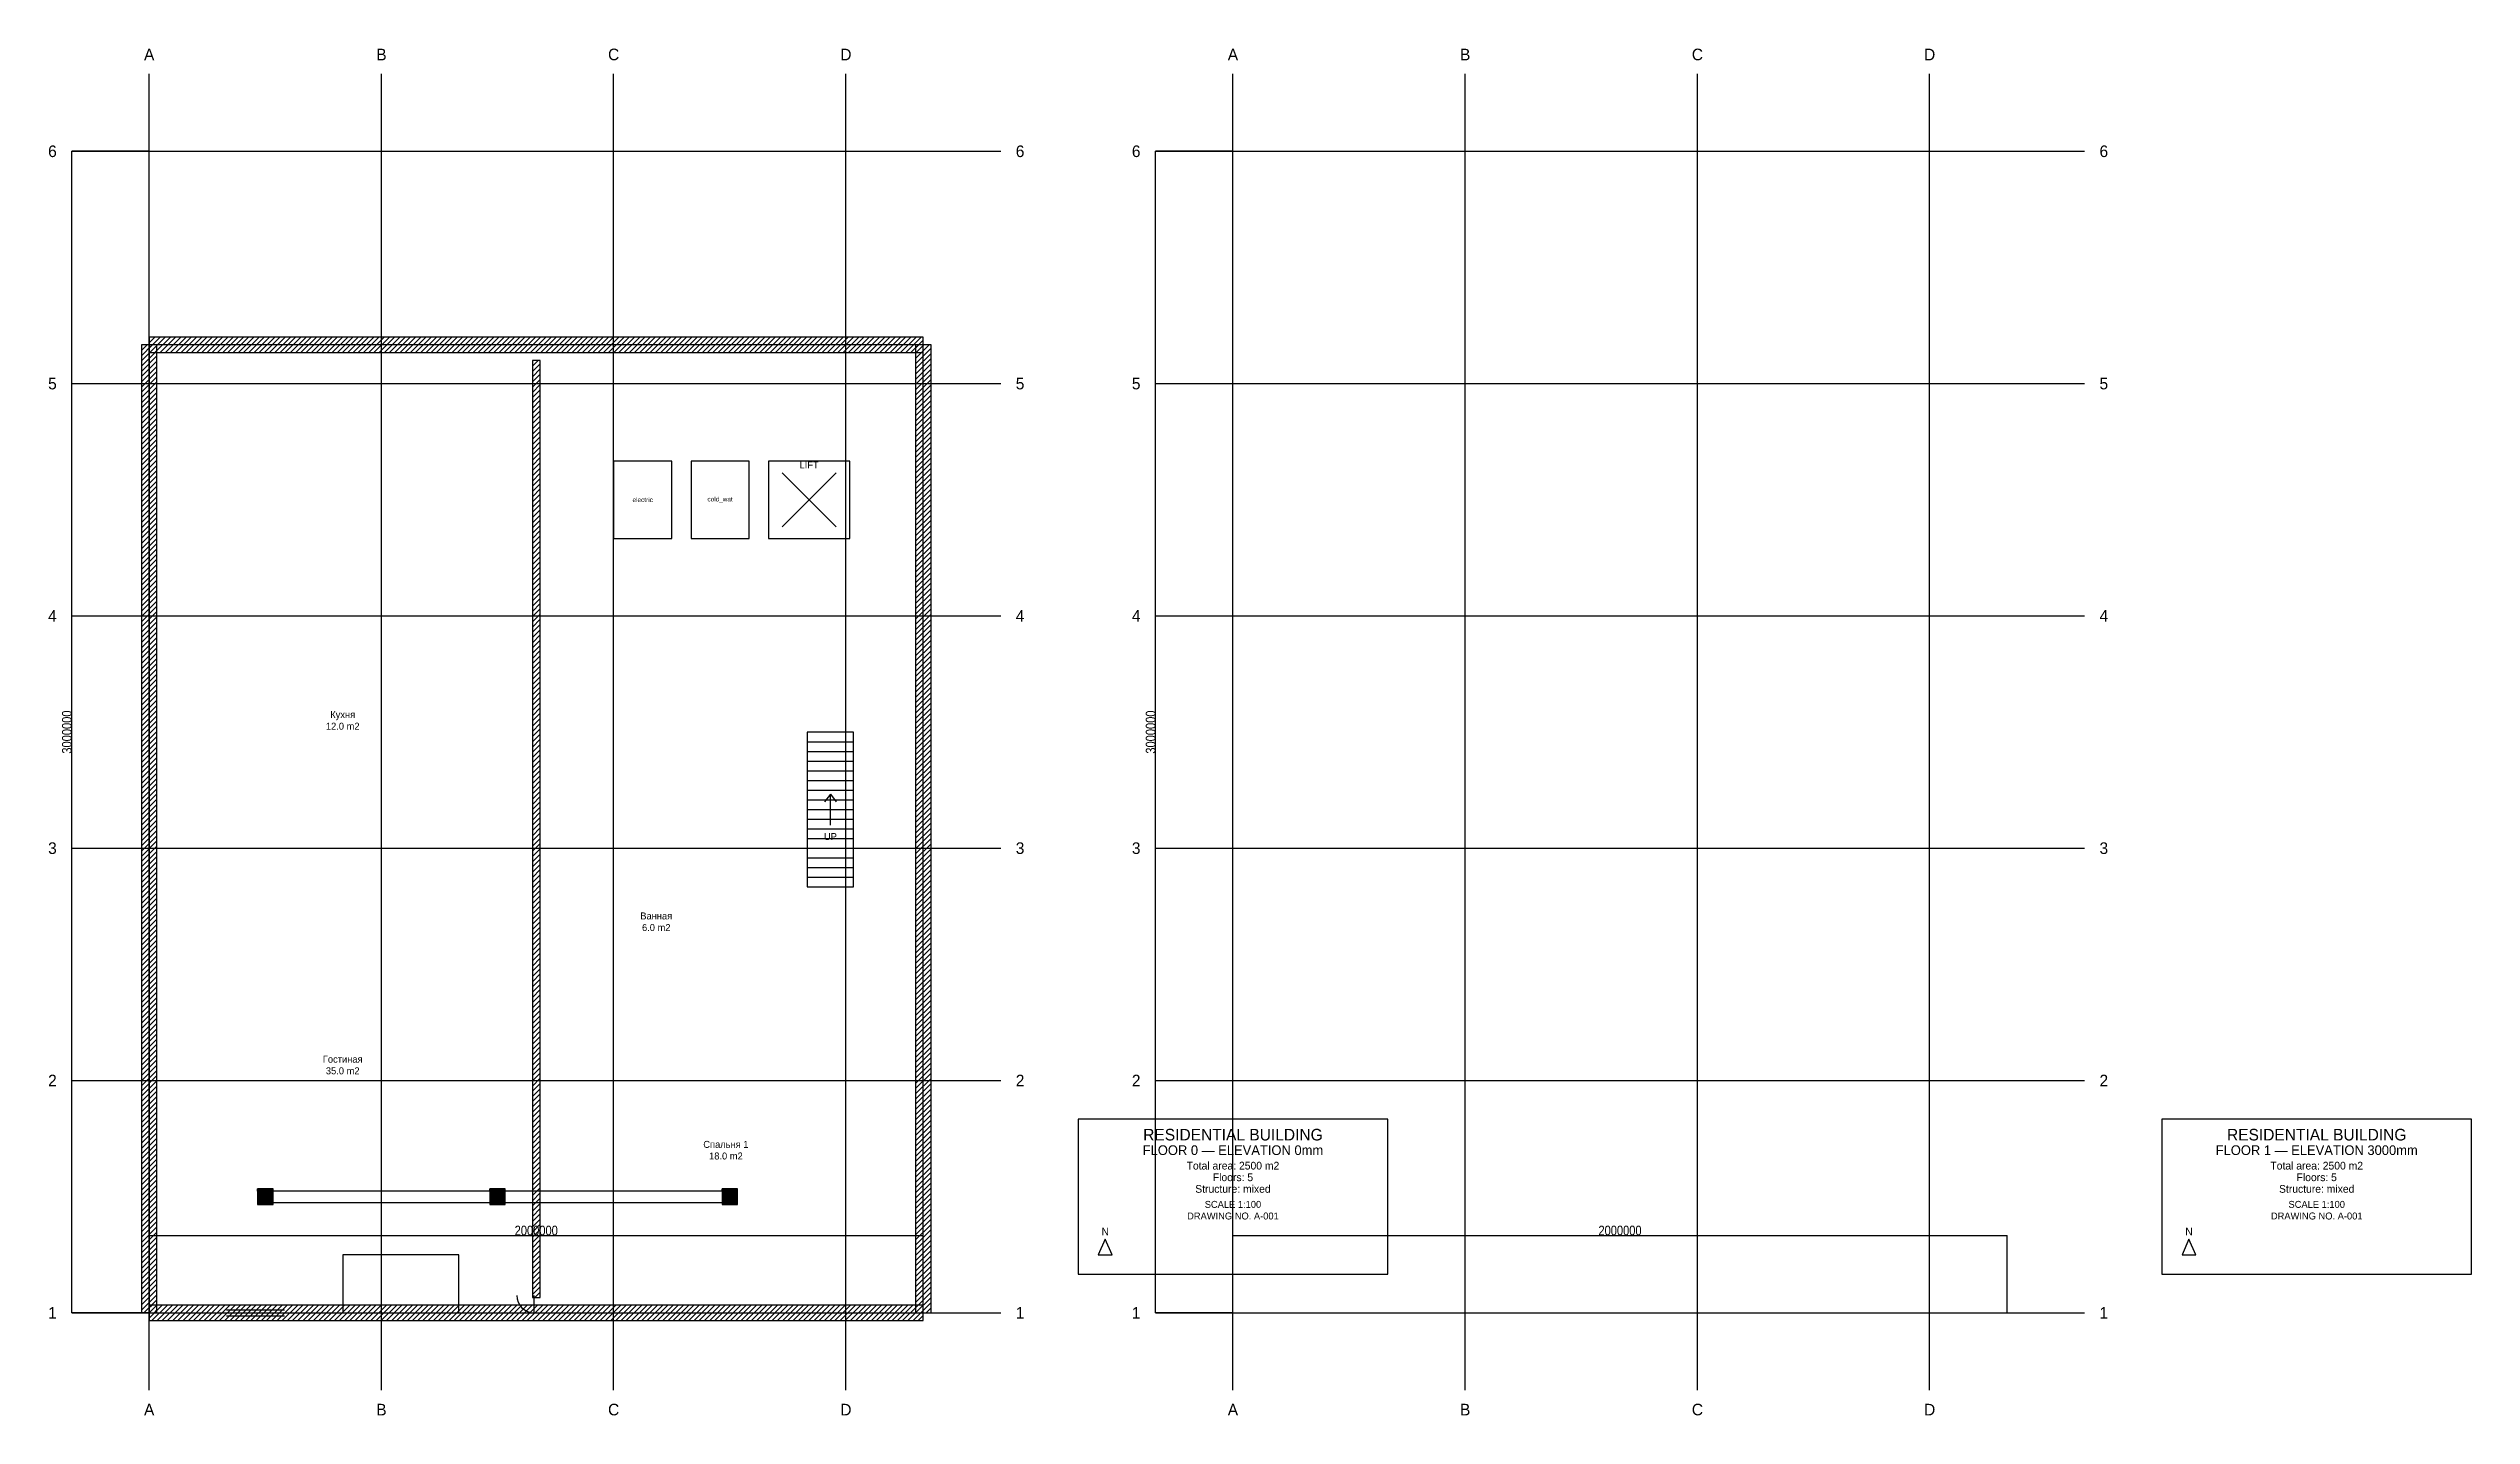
# Model space of a CAD drawing. Header units: millimetres. Extents: x -2602 to 60000, y -2652 to 32657.
import ezdxf

# ---------------------------------------------------------------- set-up
doc = ezdxf.new("R2010")
doc.units = ezdxf.units.MM
for name, color, linetype in [('BALCONIES', 3, 'Continuous'), ('BEAMS', 5, 'Continuous'), ('COLUMNS', 1, 'Continuous'), ('DIMS', 7, 'Continuous'), ('ELEVATOR', 6, 'Continuous'), ('GRID', 8, 'Continuous'), ('HATCH_COLS', 254, 'Continuous'), ('HATCH_WALLS', 8, 'Continuous'), ('MEP', 2, 'Continuous'), ('OPENINGS', 4, 'Continuous'), ('ROOMS', 7, 'Continuous'), ('SLABS', 3, 'Continuous'), ('STAIRS', 6, 'Continuous'), ('TITLE_BLOCK', 7, 'Continuous'), ('WALLS', 1, 'Continuous')]:
    doc.layers.add(name, color=color, linetype=linetype)
doc.styles.add('OpenSansCondensed-Light', font='OpenSansCondensed-Light.ttf')
doc.dimstyles.new('EZDXF', dxfattribs={"dimtxt": 0.25, "dimasz": 0.175, "dimexe": 0.375, "dimexo": 0.125, "dimgap": 0.1, "dimtad": 1, "dimlfac": 100, "dimzin": 12, "dimdsep": 46, "dimtxsty": 'OpenSansCondensed-Light', "dimblk": 'ARCHTICK', "dimcen": 2.5, "dimazin": 3, "dimtfac": 0.5, "dimtmove": 2, "dimatfit": 3})

# ---------------------------------------------------------------- blocks, each defined once
blk = doc.blocks.new('_ARCHTICK')
at = {"color": 0, "linetype": 'BYBLOCK', "const_width": 0.15}
blk.add_lwpolyline([(-0.5, -0.5), (0.5, 0.5)], dxfattribs=at)

msp = doc.modelspace()

# ---------------------------------------------------------------- hatches: boundary and pattern name
at = {"layer": 'HATCH_COLS'}
h = msp.add_hatch(dxfattribs=at)
h.set_pattern_fill('SOLID')
h.paths.add_polyline_path([(2800, 2800), (3200, 2800), (3200, 3200), (2800, 3200)])
h = msp.add_hatch(dxfattribs=at)
h.set_pattern_fill('SOLID')
h.paths.add_polyline_path([(8800, 2800), (9200, 2800), (9200, 3200), (8800, 3200)])
h = msp.add_hatch(dxfattribs=at)
h.set_pattern_fill('SOLID')
h.paths.add_polyline_path([(14800, 2800), (15200, 2800), (15200, 3200), (14800, 3200)])
at = {"layer": 'HATCH_WALLS'}
h = msp.add_hatch(dxfattribs=at)
h.set_pattern_fill('ANSI31', scale=30)
h.paths.add_polyline_path([(20000, 25200), (0, 25200), (0, 24800), (20000, 24800)])
h = msp.add_hatch(dxfattribs=at)
h.set_pattern_fill('ANSI31', scale=30)
h.paths.add_polyline_path([(-200, 25000), (-200, 0), (200, 0), (200, 25000)])
h = msp.add_hatch(dxfattribs=at)
h.set_pattern_fill('ANSI31', scale=30)
h.paths.add_polyline_path([(10100, 400), (10100, 24600), (9900, 24600), (9900, 400)])
h = msp.add_hatch(dxfattribs=at)
h.set_pattern_fill('ANSI31', scale=30)
h.paths.add_polyline_path([(20200, 0), (20200, 25000), (19800, 25000), (19800, 0)])
h = msp.add_hatch(dxfattribs=at)
h.set_pattern_fill('ANSI31', scale=30)
h.paths.add_polyline_path([(0, -200), (20000, -200), (20000, 200), (0, 200)])

# ---------------------------------------------------------------- linework, layer by layer
at = {"layer": 'BALCONIES'}
msp.add_lwpolyline([(5000, 0), (8000, 0), (8000, 1500), (5000, 1500)], close=True, dxfattribs=at)
at = {"layer": 'BEAMS'}
for p, q in [((3000, 3150), (9000, 3150)), ((9000, 3150), (15000, 3150)), ((3000, 2850), (9000, 2850)), ((9000, 2850), (15000, 2850))]:
    msp.add_line(p, q, dxfattribs=at)
at = {"layer": 'COLUMNS'}
for points in [[(2800, 2800), (3200, 2800), (3200, 3200), (2800, 3200)], [(8800, 2800), (9200, 2800), (9200, 3200), (8800, 3200)], [(14800, 2800), (15200, 2800), (15200, 3200), (14800, 3200)]]:
    msp.add_lwpolyline(points, close=True, dxfattribs=at)
at = {"layer": 'ELEVATOR'}
for p, q in [((16350, 20300), (17750, 21700)), ((17750, 20300), (16350, 21700))]:
    msp.add_line(p, q, dxfattribs=at)
msp.add_lwpolyline([(16000, 20000), (18100, 20000), (18100, 22000), (16000, 22000)], close=True, dxfattribs=at)
at = {"layer": 'GRID'}
for p, q in [((0, -2000), (0, 32000)), ((6000, -2000), (6000, 32000)), ((12000, -2000), (12000, 32000)), ((18000, -2000), (18000, 32000)), ((28000, -2000), (28000, 32000)), ((34000, -2000), (34000, 32000)), ((40000, -2000), (40000, 32000)), ((46000, -2000), (46000, 32000)), ((-2000, 30000), (22000, 30000)), ((26000, 30000), (50000, 30000)), ((-2000, 24000), (22000, 24000)), ((26000, 24000), (50000, 24000)), ((-2000, 18000), (22000, 18000)), ((26000, 18000), (50000, 18000)), ((-2000, 12000), (22000, 12000)), ((26000, 12000), (50000, 12000)), ((-2000, 6000), (22000, 6000)), ((26000, 6000), (50000, 6000)), ((-2000, 0), (22000, 0)), ((26000, 0), (50000, 0))]:
    msp.add_line(p, q, dxfattribs=at)
at = {"layer": 'MEP'}
for points in [[(12000, 20000), (13500, 20000), (13500, 22000), (12000, 22000)], [(14000, 20000), (15500, 20000), (15500, 22000), (14000, 22000)]]:
    msp.add_lwpolyline(points, close=True, dxfattribs=at)
at = {"layer": 'OPENINGS'}
for p, q in [((2000, 80), (3500, 80)), ((2000, 0), (3500, 0)), ((9950, 0), (9950, 450)), ((2000, -80), (3500, -80))]:
    msp.add_line(p, q, dxfattribs=at)
msp.add_arc((9950, 450), 450, 180, 270, dxfattribs=at)
at = {"layer": 'SLABS'}
msp.add_lwpolyline([(0, 0), (20000, 0), (20000, 25000), (0, 25000)], close=True, dxfattribs=at)
at = {"layer": 'STAIRS'}
for p, q in [((17000, 14750), (18200, 14750)), ((17000, 14500), (18200, 14500)), ((17000, 14250), (18200, 14250)), ((17000, 14000), (18200, 14000)), ((17000, 13750), (18200, 13750)), ((17000, 13500), (18200, 13500)), ((17000, 13250), (18200, 13250)), ((17600, 13400), (17450, 13200)), ((17600, 12600), (17600, 13400)), ((17600, 13400), (17750, 13200)), ((17000, 13000), (18200, 13000)), ((17000, 12750), (18200, 12750)), ((17000, 12500), (18200, 12500)), ((17000, 12250), (18200, 12250)), ((17000, 12000), (18200, 12000)), ((17000, 11750), (18200, 11750)), ((17000, 11500), (18200, 11500)), ((17000, 11250), (18200, 11250)), ((17000, 11000), (18200, 11000))]:
    msp.add_line(p, q, dxfattribs=at)
msp.add_lwpolyline([(17000, 11000), (18200, 11000), (18200, 15000), (17000, 15000)], close=True, dxfattribs=at)
at = {"layer": 'TITLE_BLOCK'}
for points in [[(24000, 1000), (32000, 1000), (32000, 5000), (24000, 5000)], [(52000, 1000), (60000, 1000), (60000, 5000), (52000, 5000)], [(24700, 1900), (24520, 1500), (24880, 1500)], [(52700, 1900), (52520, 1500), (52880, 1500)]]:
    msp.add_lwpolyline(points, close=True, dxfattribs=at)
at = {"layer": 'WALLS'}
for points in [[(20000, 25200), (0, 25200), (0, 24800), (20000, 24800)], [(-200, 25000), (-200, 0), (200, 0), (200, 25000)], [(10100, 400), (10100, 24600), (9900, 24600), (9900, 400)], [(20200, 0), (20200, 25000), (19800, 25000), (19800, 0)], [(0, -200), (20000, -200), (20000, 200), (0, 200)]]:
    msp.add_lwpolyline(points, close=True, dxfattribs=at)

# ---------------------------------------------------------------- texts
at = {"layer": 'ELEVATOR', "insert": (17050, 21900), "char_height": 180, "attachment_point": 5}
msp.add_mtext('LIFT', dxfattribs=at)
at = {"layer": 'GRID', "char_height": 300, "attachment_point": 5}
for s, insert in [('A', (0, 32500)), ('B', (6000, 32500)), ('C', (12000, 32500)), ('D', (18000, 32500)), ('A', (28000, 32500)), ('B', (34000, 32500)), ('C', (40000, 32500)), ('D', (46000, 32500)), ('6', (-2500, 30000)), ('6', (22500, 30000)), ('6', (25500, 30000)), ('6', (50500, 30000)), ('5', (-2500, 24000)), ('5', (22500, 24000)), ('5', (25500, 24000)), ('5', (50500, 24000)), ('4', (-2500, 18000)), ('4', (22500, 18000)), ('4', (25500, 18000)), ('4', (50500, 18000)), ('3', (-2500, 12000)), ('3', (22500, 12000)), ('3', (25500, 12000)), ('3', (50500, 12000)), ('2', (-2500, 6000)), ('2', (22500, 6000)), ('2', (25500, 6000)), ('2', (50500, 6000)), ('1', (-2500, 0)), ('1', (22500, 0)), ('1', (25500, 0)), ('1', (50500, 0)), ('A', (0, -2500)), ('B', (6000, -2500)), ('C', (12000, -2500)), ('D', (18000, -2500)), ('A', (28000, -2500)), ('B', (34000, -2500)), ('C', (40000, -2500)), ('D', (46000, -2500))]:
    msp.add_mtext(s, dxfattribs=dict(at, insert=insert))
at = {"layer": 'MEP', "char_height": 120, "attachment_point": 5}
for s, insert in [('electric', (12750, 21000)), ('cold_wat', (14750, 21000))]:
    msp.add_mtext(s, dxfattribs=dict(at, insert=insert))
at = {"layer": 'ROOMS', "char_height": 180, "attachment_point": 5}
for s, insert in [('Кухня\\P12.0 m2', (5000, 15300)), ('Ванная\\P6.0 m2', (13100, 10100)), ('Гостиная\\P35.0 m2', (5000, 6400)), ('Гостиная\\P35.0 m2', (5000, 6400)), ('Спальня 1\\P18.0 m2', (14900, 4200))]:
    msp.add_mtext(s, dxfattribs=dict(at, insert=insert))
at = {"layer": 'STAIRS', "insert": (17600, 12300), "char_height": 180, "attachment_point": 5}
msp.add_mtext('UP', dxfattribs=at)
at = {"layer": 'TITLE_BLOCK', "attachment_point": 5}
for s, insert, char_height in [('RESIDENTIAL BUILDING', (28000, 4600), 300), ('RESIDENTIAL BUILDING', (56000, 4600), 300), ('FLOOR 0 — ELEVATION 0mm', (28000, 4200), 250), ('Total area: 2500 m2', (28000, 3800), 200), ('FLOOR 1 — ELEVATION 3000mm', (56000, 4200), 250), ('Total area: 2500 m2', (56000, 3800), 200), ('Structure: mixed', (28000, 3200), 200), ('Floors: 5', (28000, 3500), 200), ('Structure: mixed', (56000, 3200), 200), ('Floors: 5', (56000, 3500), 200), ('DRAWING NO. A-001', (28000, 2500), 180), ('SCALE 1:100', (28000, 2800), 180), ('DRAWING NO. A-001', (56000, 2500), 180), ('SCALE 1:100', (56000, 2800), 180), ('N', (24700, 2100), 200), ('N', (52700, 2100), 200)]:
    msp.add_mtext(s, dxfattribs=dict(at, insert=insert, char_height=char_height))

# ---------------------------------------------------------------- dimensions: what is measured, and where the dimension line sits
at = {"layer": 'DIMS'}
for base, p1, p2 in [((-2000, 0), (0, 0), (0, 30000)), ((26000, 0), (28000, 0), (28000, 30000))]:
    msp.add_linear_dim(base=base, p1=p1, p2=p2, angle=90, dimstyle='EZDXF', override={"dimtxt": 250}, dxfattribs=at).render()
for base, p1, p2 in [((0, 2000), (0, 0), (20000, 0)), ((28000, 2000), (28000, 0), (48000, 0))]:
    msp.add_linear_dim(base=base, p1=p1, p2=p2, dimstyle='EZDXF', override={"dimtxt": 250}, dxfattribs=at).render()

doc.saveas('drawing.dxf')
